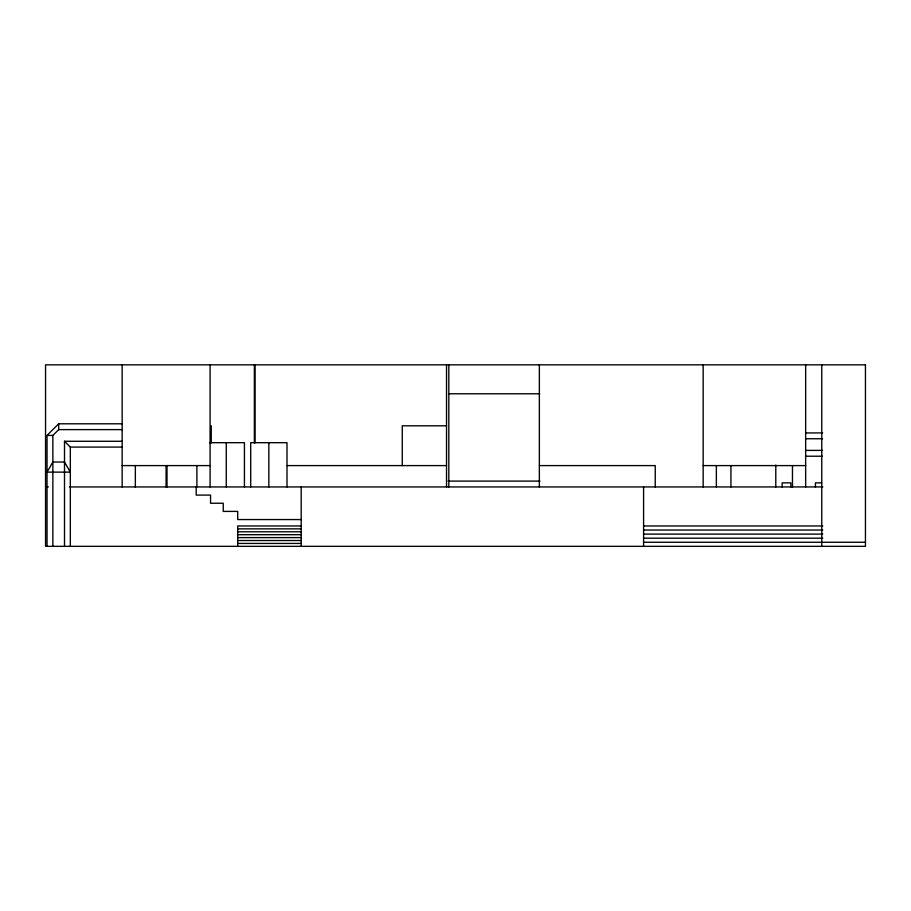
<?xml version="1.0" encoding="UTF-8"?>
<svg xmlns="http://www.w3.org/2000/svg" width="911" height="911" viewBox="0 0 911 911"><rect width="100%" height="100%" fill="white"/><g stroke="black" fill="none" stroke-linecap="round" stroke-linejoin="round"><path stroke-width="1.37" d="M47.03 546.338L47.03 435.435L58.68 423.797L122.154 423.797M52.861 546.338L52.861 435.435L58.68 429.616L122.154 429.616M448.816 393.78L539.779 393.78M446.527 425.801L402.275 425.801L402.275 465.612M805.654 432.93L822.599 432.93M47.03 435.435L52.861 435.435M805.654 438.749L822.599 438.749M64.51 546.338L64.51 441.266L122.154 441.266M209.519 442.689L244.433 442.689L244.433 486.941M64.51 441.266L70.329 447.085L122.154 447.085M805.654 450.398L822.519 450.398M805.654 456.217L822.428 456.217M122.154 465.601L210.088 465.601M287.216 465.601L446.527 465.601M539.358 465.601L655.237 465.601L655.237 486.941M703.167 465.601L805.654 465.601M448.098 481.099L540.029 481.099M821.608 482.864L815.436 482.864L815.436 486.941M45.55 486.941L48.397 486.941M69.657 486.941L822.781 486.941M301.188 519.555L237.714 519.555L237.714 511.401L223.252 511.401L223.252 503.248L210.543 503.248L210.543 495.094L196.195 495.094L196.195 486.941M301.188 525.966L237.714 525.966L237.714 546.338M643.587 525.966L822.781 525.966M237.714 528.87L301.188 528.87M643.587 530.031L822.781 530.031M237.714 531.785L301.188 531.785M643.587 534.108L822.781 534.108M237.714 534.7L301.188 534.7M237.714 537.604L301.188 537.604M643.587 538.185L822.781 538.185M237.714 540.519L301.188 540.519M643.587 542.261L865.45 542.261M237.714 543.434L301.188 543.434M821.768 364.844L821.768 546.338M805.654 364.662L805.654 486.941M792.468 465.601L792.468 486.941M790.885 486.941L790.885 482.864L782.15 482.864L782.15 486.941M775.785 465.065L775.785 486.941M730.929 465.612L730.929 486.941M716.365 465.601L716.365 486.941M703.167 364.662L703.167 486.941M643.587 486.941L643.587 546.338M539.358 364.662L539.358 486.941M448.816 364.844L448.816 486.941M446.527 364.662L446.527 486.941M301.188 486.941L301.188 546.338M286.999 486.941L286.999 442.689L250.696 442.689L250.696 486.941M268.847 442.689L268.847 486.941M255.069 364.662L255.069 442.86M254.363 364.662L254.363 442.86M226.27 442.689L226.27 486.941M211.25 425.801L211.25 442.86M210.088 364.662L210.088 486.941M196.89 465.601L196.89 486.941M166.998 465.612L166.998 486.941M166.087 465.646L166.087 486.941M135.352 465.601L135.352 486.941M122.154 364.662L122.154 486.941M70.329 447.085L70.329 546.338M58.68 423.797L58.68 429.616M52.861 462.036L47.03 472.126L70.329 472.126L64.51 462.036L52.861 462.036M865.45 364.844L45.55 364.844L45.55 546.338L865.45 546.338L865.45 364.844"/></g></svg>
